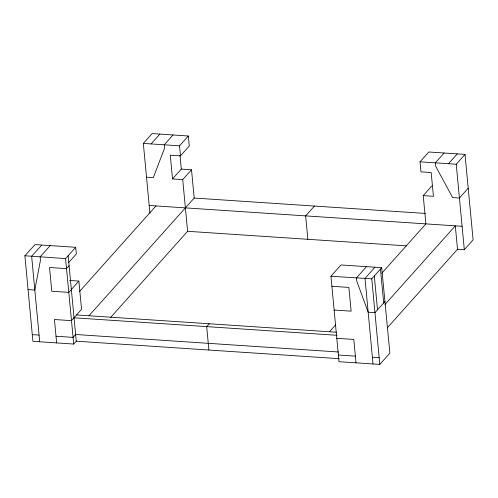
<?xml version="1.0" encoding="UTF-8"?>
<svg xmlns="http://www.w3.org/2000/svg" width="498" height="498" viewBox="0 0 498 498"><rect width="100%" height="100%" fill="white"/><g stroke="black" fill="none" stroke-linecap="round" stroke-linejoin="round"><path stroke-width="0.75" d="M73.723 344.05L76.256 341.186L68.151 255.735L75.69 247.294L35.034 244.599L24.9 255.767L32.905 341.329L73.723 344.05L65.568 258.587L68.151 255.735M374.913 267.214L365.022 278.419L373.008 363.963L379.806 364.418L389.878 353.15L381.705 267.656L341.005 264.955L330.94 276.247L338.995 361.704L373.008 363.963M379.806 364.418L371.769 278.849L381.705 267.656M50.198 245.601L40.133 256.825L40.45 260.168L34.829 290.048L39.709 341.784M149.91 213.026L143.331 143.412L152.114 133.582L188.319 135.991L189.265 146.026L180.481 155.855L170.279 155.177L172.526 178.931L182.722 179.61L191.512 169.781L181.309 169.102L172.526 178.931M151.093 143.928L159.877 134.099M173.018 134.97L164.234 144.806L164.552 148.149L153.322 177.655L146.524 177.201M68.786 262.421L76.325 253.986L75.69 247.294M180.481 155.855L179.529 145.821L188.319 135.991M69.614 280.467L78.883 281.09L68.768 292.376L51.767 291.243L49.551 267.501L66.52 268.621L69.104 265.77M79.543 291.467L155.992 205.923M56.654 342.935L54.438 319.517L71.438 320.644L81.56 309.358L78.883 281.09M88.98 315.757L194.183 198.048L191.512 169.781M110.375 317.718L187.609 231.302L182.722 179.61M209.235 323.762L206.676 326.62L208.892 350.038L339.244 358.691M314.431 206.054L305.648 215.883L307.864 239.301M381.835 273.184L425.896 223.888L423.225 195.614L433.422 196.299L431.181 172.545L420.978 171.866L420.032 161.825L428.815 151.996L465.02 154.405L473.1 239.887L464.317 249.716L457.519 249.261L387.263 327.871M444.116 153.017L435.327 162.846L435.644 166.189L452.632 197.575L459.43 198.03L468.213 188.194M448.468 163.718L457.257 153.888M423.225 195.614L432.009 185.785M464.317 249.716L456.236 164.234L465.02 154.405M366.503 266.654L356.493 277.878L356.805 281.227L368.184 312.234L374.963 312.682L384.991 301.464M329.483 331.768L335.702 324.808M385.047 304.452L455.303 225.843L457.519 249.261M41.708 245.19L31.642 256.233L34.829 290.048L28.044 289.593M330.94 276.247L371.769 278.849M372.404 357.271L379.177 357.713M143.331 143.412L179.529 145.821M420.032 161.825L456.236 164.234M194.183 198.048L425.373 213.437M149.195 205.475L462.1 226.297M187.609 231.302L406.387 245.863M331.886 286.282L348.861 287.421L351.127 311.169L334.133 310.036M76.574 314.935L336.461 332.228M74.021 317.792L337.009 335.297M336.804 338.304L353.804 339.437L356.014 362.855M338.609 351.999L75.621 334.494L73.075 337.376L56.019 336.243M338.366 355.03L355.385 356.163M76.256 341.186L208.892 350.038M32.277 334.625L39.049 335.086M24.9 255.767L65.568 258.587M380.435 269.076L383.715 302.89M374.322 275.998L377.515 309.831M180.008 155.308L181.309 169.102"/></g></svg>
